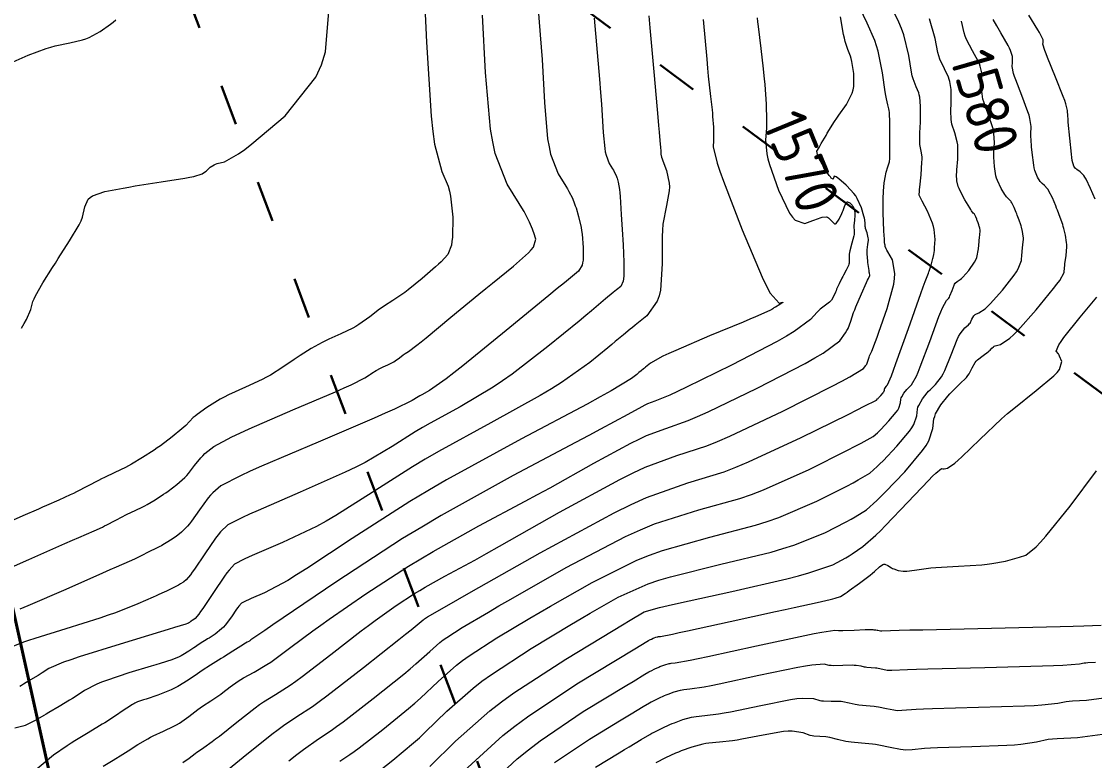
# Model space of a CAD drawing. Header units: millimetres. Extents: x 837475 to 838477, y 1189012 to 1191015.
# Drawn here: x 837525.3 to 837618.9, y 1190327.2 to 1190391.7 of the extents above; entities that cross this region are included whole.
import ezdxf

# ---------------------------------------------------------------- set-up
doc = ezdxf.new("R2010")
doc.units = ezdxf.units.MM
doc.header["$LTSCALE"] = 0.3
doc.linetypes.add('ACAD_ISO03W100', pattern=[30, 12, -18])
doc.layers.add('CORREDORVIA', color=94, linetype='Continuous', lineweight=40)
for name, color, linetype, lineweight, true_color in [('COTAS 10', 7, 'Continuous', 9, 0x6e3e2d), ('COTAS INT', 7, 'Continuous', 5, 0x9fa19f), ('Linea_Tendencia', 7, 'ACAD_ISO03W100', 30, 0xef3939)]:
    doc.layers.add(name, color=color, linetype=linetype, lineweight=lineweight, true_color=true_color)
doc.styles.get("Standard").update_dxf_attribs({"font": 'isocp2.shx', "bigfont": '@extfont2.shx'})

msp = doc.modelspace()

# ---------------------------------------------------------------- linework, layer by layer
at = {"layer": 'CORREDORVIA'}
msp.add_lwpolyline([(838157.033, 1190996.193), (838237.174, 1190821.339), (838237.001, 1190602.875), (838240.031, 1190437.198), (838223.537, 1190366.272), (838184.199, 1189898.277), (837734.304, 1190149.151), (837849.078, 1189569.699), (837751.159, 1189231.384), (837593.191, 1189234.399), (837695.481, 1189679.225), (837660.573, 1189835.358), (837597.737, 1190012.464), (837490.666, 1190492.599), (837964.301, 1190234.408), (838010.155, 1190346.41), (837974.613, 1190516.877), (837969.419, 1190653.334), (837963.574, 1190795.982), (837910.676, 1191000.965)], close=True, dxfattribs=at)
at = {"layer": 'COTAS 10'}
for points in [[(837522.939, 1190343.438), (837525.992, 1190344.783), (837529.12, 1190346.163), (837529.779, 1190346.453), (837530.35, 1190346.704), (837531.666, 1190347.28), (837532.393, 1190347.61), (837532.592, 1190347.706), (837532.79, 1190347.804), (837533.497, 1190348.176), (837534.19, 1190348.542), (837534.379, 1190348.638), (837534.568, 1190348.73), (837535.24, 1190349.043), (837535.916, 1190349.368), (837536.107, 1190349.468), (837536.299, 1190349.573), (837537.007, 1190349.991), (837537.732, 1190350.467), (837537.935, 1190350.608), (837538.139, 1190350.754), (837538.885, 1190351.317), (837539.58, 1190351.93), (837539.753, 1190352.108), (837539.916, 1190352.289), (837540.433, 1190352.97), (837540.971, 1190353.652), (837541.148, 1190353.834), (837541.337, 1190354.012), (837542.118, 1190354.63), (837543.697, 1190355.484), (837544.388, 1190355.811), (837545.19, 1190356.178), (837549.002, 1190357.83), (837552.723, 1190359.419), (837553.467, 1190359.746), (837554.086, 1190360.024), (837555.286, 1190360.62), (837555.672, 1190360.887), (837555.778, 1190360.958), (837555.884, 1190361.026), (837556.262, 1190361.262), (837556.648, 1190361.478), (837556.758, 1190361.535), (837556.87, 1190361.589), (837557.288, 1190361.774), (837557.702, 1190361.971), (837557.812, 1190362.034), (837557.92, 1190362.099), (837558.292, 1190362.365), (837558.633, 1190362.626), (837558.72, 1190362.689), (837558.805, 1190362.748), (837559.088, 1190362.925), (837559.814, 1190363.475), (837560.179, 1190363.769), (837560.614, 1190364.123), (837562.776, 1190365.914), (837565.211, 1190367.93), (837565.819, 1190368.427), (837566.398, 1190368.897), (837568.25, 1190370.372), (837569.558, 1190371.522), (837569.795, 1190371.787), (837569.978, 1190372.029), (837570.185, 1190372.711), (837570.009, 1190373.264), (837569.951, 1190373.426), (837569.889, 1190373.591), (837569.63, 1190374.218), (837569.159, 1190375.121), (837568.963, 1190375.46), (837568.739, 1190375.838), (837567.694, 1190377.524), (837566.654, 1190380.198), (837566.434, 1190381.198), (837566.242, 1190382.31), (837565.795, 1190387.267), (837565.551, 1190392.263)], [(837589.488, 1190392.029), (837589.529, 1190391.671), (837589.577, 1190391.262), (837589.807, 1190389.356), (837590.007, 1190387.578), (837590.044, 1190387.249), (837590.096, 1190386.713), (837590.142, 1190386.198), (837590.259, 1190384.509), (837590.299, 1190383.086), (837590.296, 1190382.737), (837590.288, 1190382.409), (837590.211, 1190381.388), (837590.315, 1190380.173), (837590.422, 1190379.722), (837590.562, 1190379.221), (837591.351, 1190376.996), (837592.315, 1190375.002), (837592.567, 1190374.646), (837592.811, 1190374.374), (837593.635, 1190374.102), (837594.341, 1190374.356), (837594.511, 1190374.417), (837594.669, 1190374.472), (837595.149, 1190374.638), (837595.525, 1190374.667), (837595.619, 1190374.636), (837595.707, 1190374.59), (837595.988, 1190374.284), (837596.24, 1190374.059), (837596.311, 1190374.063), (837596.382, 1190374.095), (837596.643, 1190374.453), (837596.879, 1190374.969), (837596.934, 1190375.102), (837596.985, 1190375.23), (837597.132, 1190375.654), (837597.271, 1190375.932), (837597.317, 1190375.968), (837597.366, 1190375.986), (837597.569, 1190375.903), (837597.764, 1190375.695), (837597.808, 1190375.635), (837597.847, 1190375.572), (837597.953, 1190375.336), (837598.002, 1190375.037), (837598.006, 1190374.935), (837598.006, 1190374.825), (837597.969, 1190374.359), (837597.928, 1190373.913), (837597.925, 1190373.815), (837597.925, 1190373.729), (837597.956, 1190373.511), (837597.956, 1190373.249), (837597.937, 1190373.134), (837597.909, 1190373.001), (837597.74, 1190372.37), (837597.57, 1190371.701), (837597.542, 1190371.545), (837597.521, 1190371.401), (837597.515, 1190370.983), (837597.504, 1190370.63), (837597.48, 1190370.526), (837597.448, 1190370.42), (837597.257, 1190370.017), (837597.01, 1190369.579), (837596.943, 1190369.451), (837596.876, 1190369.321), (837596.636, 1190368.828), (837596.417, 1190368.349), (837596.364, 1190368.228), (837596.313, 1190368.111), (837596.154, 1190367.729), (837595.96, 1190367.398), (837595.887, 1190367.314), (837595.806, 1190367.233), (837595.445, 1190366.966), (837594.993, 1190366.623), (837594.854, 1190366.495), (837594.711, 1190366.351), (837594.145, 1190365.712), (837592.724, 1190364.655), (837592.04, 1190364.249), (837591.231, 1190363.793), (837587.262, 1190361.738), (837583.323, 1190359.807), (837582.532, 1190359.43), (837581.872, 1190359.122), (837580.574, 1190358.579), (837579.938, 1190358.345), (837579.696, 1190358.232), (837579.426, 1190358.098), (837578.212, 1190357.439), (837575.826, 1190356.136), (837574.817, 1190355.595), (837573.658, 1190354.977), (837568.212, 1190352.095), (837561.927, 1190348.61), (837560.239, 1190347.611), (837558.573, 1190346.598), (837552.743, 1190342.817), (837548.151, 1190339.684), (837547.266, 1190339.079), (837546.548, 1190338.588), (837545.351, 1190337.763), (837545.238, 1190337.682), (837545.203, 1190337.659), (837545.167, 1190337.637), (837545.025, 1190337.559), (837544.74, 1190337.393), (837544.613, 1190337.315), (837544.466, 1190337.224), (837543.762, 1190336.779), (837542.953, 1190336.266), (837542.74, 1190336.132), (837542.532, 1190336.001), (837541.817, 1190335.556), (837541.103, 1190335.098), (837540.895, 1190334.959), (837540.683, 1190334.816), (837539.88, 1190334.253), (837538.968, 1190333.69), (837538.687, 1190333.547), (837538.393, 1190333.408), (837537.231, 1190332.952), (837536.203, 1190332.604), (837535.994, 1190332.534), (837535.818, 1190332.475), (837535.457, 1190332.357), (837535.224, 1190332.245), (837535.129, 1190332.189), (837535.021, 1190332.124), (837534.518, 1190331.8), (837533.956, 1190331.426), (837533.81, 1190331.329), (837533.667, 1190331.235), (837533.188, 1190330.92), (837532.6, 1190330.548), (837532.389, 1190330.419), (837532.157, 1190330.278), (837531.145, 1190329.676), (837529.986, 1190328.965), (837529.66, 1190328.757), (837529.333, 1190328.542), (837528.136, 1190327.726), (837526.704, 1190326.532)], [(837553.102, 1190327.181), (837553.974, 1190327.759), (837554.352, 1190328.036), (837554.79, 1190328.363), (837556.862, 1190329.966), (837559.097, 1190331.784), (837559.637, 1190332.247), (837560.142, 1190332.692), (837561.685, 1190334.153), (837563.268, 1190335.552), (837563.8, 1190335.958), (837564.372, 1190336.372), (837566.775, 1190337.936), (837569.673, 1190339.663), (837570.557, 1190340.181), (837571.476, 1190340.716), (837575.091, 1190342.788), (837579.004, 1190344.722), (837580.111, 1190345.168), (837581.229, 1190345.577), (837585.353, 1190346.733), (837589.337, 1190347.765), (837590.367, 1190348.096), (837591.364, 1190348.446), (837594.7, 1190349.871), (837597.308, 1190351.189), (837597.846, 1190351.47), (837598.305, 1190351.716), (837599.297, 1190352.304), (837599.947, 1190352.88), (837600.19, 1190353.118), (837600.46, 1190353.39), (837601.662, 1190354.657), (837602.768, 1190355.972), (837602.977, 1190356.274), (837603.144, 1190356.549), (837603.398, 1190357.319), (837603.462, 1190357.906), (837603.509, 1190358.065), (837603.568, 1190358.223), (837603.89, 1190358.784), (837604.312, 1190359.314), (837604.435, 1190359.453), (837604.561, 1190359.589), (837605.038, 1190360.05), (837605.546, 1190360.715), (837605.691, 1190360.978), (837605.839, 1190361.276), (837606.389, 1190362.639), (837606.917, 1190363.964), (837607.05, 1190364.238), (837607.177, 1190364.472), (837607.589, 1190364.98), (837607.912, 1190365.245), (837607.983, 1190365.324), (837608.046, 1190365.407), (837608.206, 1190365.73), (837608.365, 1190366.023), (837608.428, 1190366.086), (837608.498, 1190366.142), (837608.819, 1190366.282), (837609.362, 1190366.643), (837609.572, 1190366.839), (837609.809, 1190367.076), (837610.882, 1190368.279), (837611.889, 1190369.569), (837612.085, 1190369.862), (837612.245, 1190370.127), (837612.52, 1190370.851), (837612.565, 1190371.39), (837612.58, 1190371.539), (837612.595, 1190371.687), (837612.659, 1190372.219), (837612.698, 1190372.719), (837612.698, 1190372.847), (837612.693, 1190372.971), (837612.635, 1190373.379), (837612.534, 1190373.763), (837612.502, 1190373.871), (837612.468, 1190373.981), (837612.33, 1190374.383), (837612.169, 1190374.802), (837612.122, 1190374.921), (837612.072, 1190375.043), (837611.882, 1190375.495), (837611.691, 1190375.885), (837611.642, 1190375.967), (837611.594, 1190376.038), (837611.434, 1190376.2), (837611.239, 1190376.399), (837611.169, 1190376.493), (837611.092, 1190376.604), (837610.757, 1190377.143), (837610.435, 1190377.831), (837610.367, 1190378.035), (837610.308, 1190378.244), (837610.171, 1190379.051), (837610.122, 1190379.883), (837610.12, 1190380.108), (837610.122, 1190380.332), (837610.167, 1190381.121), (837610.132, 1190381.977), (837610.083, 1190382.243), (837610.017, 1190382.521), (837609.638, 1190383.627), (837609.249, 1190384.692), (837609.176, 1190384.943), (837609.12, 1190385.175), (837609.044, 1190385.857), (837609.063, 1190386.405), (837609.066, 1190386.553), (837609.068, 1190386.7), (837609.066, 1190387.215), (837608.938, 1190387.817), (837608.861, 1190388.018), (837608.765, 1190388.233), (837608.265, 1190389.137), (837607.739, 1190390.143), (837607.627, 1190390.424), (837607.529, 1190390.706), (837607.295, 1190391.729)], [(837618.996, 1190335.793), (837618.303, 1190335.765), (837618.143, 1190335.751), (837617.999, 1190335.735), (837617.595, 1190335.653), (837616.14, 1190335.546), (837615.333, 1190335.514), (837614.351, 1190335.48), (837609.344, 1190335.345), (837604.358, 1190335.222), (837603.39, 1190335.194), (837602.601, 1190335.17), (837601.238, 1190335.107), (837600.997, 1190335.093), (837600.915, 1190335.099), (837600.826, 1190335.11), (837600.45, 1190335.187), (837600.036, 1190335.275), (837599.923, 1190335.294), (837599.812, 1190335.309), (837599.414, 1190335.343), (837599.042, 1190335.374), (837598.946, 1190335.388), (837598.853, 1190335.403), (837598.541, 1190335.478), (837598.119, 1190335.54), (837597.956, 1190335.548), (837597.773, 1190335.552), (837596.946, 1190335.53), (837596.115, 1190335.517), (837595.93, 1190335.527), (837595.764, 1190335.541), (837595.325, 1190335.641), (837594.261, 1190335.572), (837593.701, 1190335.48), (837593.025, 1190335.357), (837589.624, 1190334.65), (837586.178, 1190333.913), (837585.474, 1190333.771), (837584.878, 1190333.656), (837583.63, 1190333.465), (837583.087, 1190333.417), (837582.935, 1190333.392), (837582.783, 1190333.361), (837582.229, 1190333.208), (837581.684, 1190333.011), (837581.537, 1190332.953), (837581.392, 1190332.893), (837580.883, 1190332.663), (837580.375, 1190332.404), (837580.23, 1190332.326), (837580.085, 1190332.245), (837579.545, 1190331.931), (837578.492, 1190331.294), (837577.476, 1190330.678), (837574.859, 1190329.092), (837571.829, 1190327.041)]]:
    msp.add_lwpolyline(points, dxfattribs=at)
at = {"layer": 'COTAS INT'}
for points in [[(837560.374, 1190396.143), (837560.657, 1190389.895), (837561.074, 1190383.45), (837561.213, 1190382.126), (837561.362, 1190381.003), (837561.985, 1190378.611), (837562.552, 1190377.34), (837562.666, 1190376.922), (837562.76, 1190376.477), (837562.944, 1190374.634), (837562.915, 1190372.903), (837562.876, 1190372.528), (837562.823, 1190372.199), (837562.517, 1190371.387), (837561.935, 1190370.751), (837561.707, 1190370.532), (837561.45, 1190370.295), (837560.284, 1190369.285), (837559.065, 1190368.301), (837558.775, 1190368.081), (837558.506, 1190367.884), (837557.706, 1190367.358), (837556.995, 1190366.911), (837556.781, 1190366.763), (837556.561, 1190366.605), (837555.705, 1190365.949), (837554.768, 1190365.28), (837554.497, 1190365.115), (837554.22, 1190364.958), (837553.178, 1190364.462), (837552.128, 1190363.997), (837551.846, 1190363.86), (837551.568, 1190363.718), (837550.598, 1190363.175), (837549.647, 1190362.581), (837549.382, 1190362.408), (837549.115, 1190362.231), (837548.143, 1190361.56), (837547.045, 1190360.869), (837546.699, 1190360.68), (837546.334, 1190360.491), (837544.865, 1190359.817), (837543.384, 1190359.138), (837543.013, 1190358.947), (837542.658, 1190358.754), (837541.515, 1190358.045), (837540.652, 1190357.42), (837540.474, 1190357.28), (837540.322, 1190357.154), (837539.992, 1190356.819), (837539.663, 1190356.466), (837539.512, 1190356.329), (837539.334, 1190356.175), (837538.475, 1190355.478), (837537.455, 1190354.708), (837537.176, 1190354.508), (837536.898, 1190354.315), (837535.907, 1190353.664), (837534.939, 1190353.093), (837534.675, 1190352.949), (837534.415, 1190352.811), (837533.49, 1190352.367), (837532.571, 1190351.94), (837532.313, 1190351.813), (837532.054, 1190351.683), (837531.106, 1190351.181), (837530.139, 1190350.674), (837529.869, 1190350.539), (837529.597, 1190350.408), (837528.602, 1190349.956), (837527.512, 1190349.482), (837527.179, 1190349.337), (837526.833, 1190349.185), (837525.473, 1190348.586), (837524.105, 1190347.991)], [(837570.248, 1190394.639), (837570.579, 1190390.551), (837570.656, 1190389.458), (837570.727, 1190388.382), (837570.932, 1190384.639), (837571.218, 1190381.475), (837571.34, 1190380.765), (837571.481, 1190380.126), (837572.145, 1190378.42), (837572.812, 1190377.343), (837572.955, 1190377.102), (837573.08, 1190376.885), (837573.381, 1190376.309), (837573.574, 1190375.808), (837573.632, 1190375.638), (837573.691, 1190375.456), (837573.919, 1190374.686), (837574.127, 1190373.751), (837574.173, 1190373.464), (837574.214, 1190373.165), (837574.324, 1190371.983), (837574.306, 1190370.901), (837574.268, 1190370.664), (837574.214, 1190370.455), (837573.9, 1190369.929), (837572.684, 1190368.922), (837572.063, 1190368.41), (837571.318, 1190367.797), (837567.597, 1190364.742), (837563.818, 1190361.682), (837563.036, 1190361.066), (837562.368, 1190360.55), (837560.909, 1190359.521), (837560.245, 1190359.157), (837560.079, 1190359.06), (837559.919, 1190358.965), (837559.406, 1190358.636), (837557.865, 1190357.89), (837557.058, 1190357.531), (837556.086, 1190357.107), (837551.204, 1190355.027), (837546.278, 1190352.915), (837545.28, 1190352.471), (837544.439, 1190352.089), (837542.722, 1190351.215), (837542.021, 1190350.604), (837541.822, 1190350.387), (837541.621, 1190350.15), (837540.875, 1190349.12), (837540.169, 1190348.111), (837539.994, 1190347.886), (837539.827, 1190347.685), (837539.295, 1190347.156), (837538.823, 1190346.801), (837538.694, 1190346.708), (837538.566, 1190346.619), (837538.107, 1190346.318), (837537.66, 1190346.054), (837537.538, 1190345.987), (837537.417, 1190345.924), (837536.99, 1190345.718), (837536.565, 1190345.521), (837536.446, 1190345.462), (837536.326, 1190345.402), (837535.888, 1190345.17), (837535.441, 1190344.935), (837535.316, 1190344.873), (837535.19, 1190344.812), (837534.73, 1190344.603), (837533.602, 1190344.109), (837533.055, 1190343.868), (837532.406, 1190343.582), (837529.215, 1190342.174), (837525.909, 1190340.743), (837525.187, 1190340.442)], [(837525.33, 1190364.956), (837525.584, 1190365.352), (837525.791, 1190365.701), (837526.144, 1190366.574), (837526.335, 1190367.281), (837526.439, 1190367.525), (837526.566, 1190367.79), (837527.211, 1190368.92), (837528.049, 1190370.249), (837528.298, 1190370.639), (837528.554, 1190371.038), (837529.541, 1190372.562), (837530.376, 1190373.985), (837530.536, 1190374.322), (837530.665, 1190374.633), (837530.878, 1190375.55), (837531.152, 1190376.213), (837531.32, 1190376.364), (837531.529, 1190376.501), (837532.619, 1190376.88), (837534.195, 1190377.181), (837534.711, 1190377.27), (837535.261, 1190377.361), (837537.534, 1190377.71), (837539.599, 1190378.041), (837540.019, 1190378.12), (837540.372, 1190378.195), (837541.098, 1190378.422), (837541.384, 1190378.627), (837541.46, 1190378.687), (837541.535, 1190378.75), (837541.796, 1190378.991), (837542.138, 1190379.219), (837542.265, 1190379.273), (837542.406, 1190379.324), (837543.03, 1190379.477), (837544.277, 1190380.166), (837544.811, 1190380.556), (837545.426, 1190381.031), (837548.327, 1190383.465), (837551.012, 1190386.848), (837551.491, 1190387.922), (837551.856, 1190389.056), (837552.217, 1190393.645)], [(837542.284, 1190325.593), (837544.679, 1190327.54), (837547.173, 1190329.533), (837547.713, 1190329.946), (837548.189, 1190330.299), (837549.363, 1190331.073), (837550.708, 1190331.965), (837551.291, 1190332.391), (837551.966, 1190332.896), (837555.16, 1190335.368), (837558.237, 1190337.794), (837558.836, 1190338.27), (837559.326, 1190338.66), (837560.184, 1190339.362), (837560.357, 1190339.515), (837560.415, 1190339.559), (837560.477, 1190339.604), (837560.739, 1190339.775), (837562.422, 1190340.739), (837563.379, 1190341.285), (837564.55, 1190341.951), (837570.556, 1190345.364), (837577.032, 1190348.856), (837578.499, 1190349.573), (837579.826, 1190350.18), (837583.441, 1190351.471), (837586.598, 1190352.43), (837587.634, 1190352.829), (837588.742, 1190353.285), (837593.33, 1190355.414), (837597.407, 1190357.441), (837598.192, 1190357.833), (837598.827, 1190358.152), (837599.88, 1190358.691), (837599.991, 1190358.789), (837600.032, 1190358.829), (837600.078, 1190358.875), (837600.283, 1190359.091), (837600.471, 1190359.315), (837600.506, 1190359.366), (837600.535, 1190359.413), (837600.578, 1190359.544), (837600.589, 1190359.644), (837600.597, 1190359.671), (837600.607, 1190359.698), (837600.662, 1190359.793), (837600.734, 1190359.883), (837600.754, 1190359.907), (837600.776, 1190359.93), (837600.857, 1190360.009), (837601.187, 1190360.808), (837601.366, 1190361.286), (837601.582, 1190361.875), (837602.678, 1190364.928), (837603.761, 1190367.968), (837603.969, 1190368.549), (837604.137, 1190369.017), (837604.413, 1190369.765), (837604.459, 1190369.877), (837604.482, 1190369.944), (837604.509, 1190370.026), (837604.646, 1190370.454), (837604.787, 1190370.92), (837604.817, 1190371.026), (837604.842, 1190371.124), (837604.903, 1190371.394), (837604.94, 1190371.721), (837604.95, 1190371.854), (837604.961, 1190372.005), (837605.002, 1190372.704), (837604.925, 1190373.578), (837604.862, 1190373.839), (837604.78, 1190374.108), (837604.333, 1190375.149), (837603.877, 1190376.032), (837603.791, 1190376.201), (837603.721, 1190376.337), (837603.609, 1190376.558), (837603.609, 1190376.597), (837603.611, 1190376.611), (837603.638, 1190376.882), (837603.654, 1190377.047), (837603.674, 1190377.252), (837603.778, 1190378.319), (837603.858, 1190379.442), (837603.862, 1190379.683), (837603.859, 1190379.892), (837603.785, 1190380.392), (837603.694, 1190380.82), (837603.681, 1190380.985), (837603.672, 1190381.169), (837603.683, 1190381.998), (837603.716, 1190382.938), (837603.721, 1190383.191), (837603.724, 1190383.442), (837603.721, 1190384.325), (837603.655, 1190385.109), (837603.619, 1190385.297), (837603.574, 1190385.473), (837603.348, 1190386.004), (837603.079, 1190386.695), (837603.008, 1190386.972), (837602.938, 1190387.286), (837602.699, 1190388.729), (837602.262, 1190390.542), (837602.067, 1190391.089), (837601.84, 1190391.656), (837600.757, 1190393.868)], [(837539.4, 1190327.068), (837539.955, 1190327.459), (837540.482, 1190327.86), (837540.624, 1190327.962), (837540.763, 1190328.059), (837541.25, 1190328.381), (837541.977, 1190328.901), (837542.268, 1190329.125), (837542.597, 1190329.383), (837544.111, 1190330.601), (837545.705, 1190331.85), (837546.085, 1190332.127), (837546.439, 1190332.375), (837547.494, 1190333.019), (837548.77, 1190333.827), (837549.264, 1190334.178), (837549.817, 1190334.583), (837552.321, 1190336.505), (837554.957, 1190338.546), (837555.594, 1190339.027), (837556.191, 1190339.471), (837558.011, 1190340.772), (837559.609, 1190341.808), (837560.065, 1190342.086), (837560.528, 1190342.359), (837562.25, 1190343.315), (837564.856, 1190344.736), (837565.876, 1190345.305), (837567.024, 1190345.948), (837572.25, 1190348.902), (837577.512, 1190351.756), (837578.684, 1190352.337), (837579.732, 1190352.827), (837582.485, 1190353.84), (837585.087, 1190354.693), (837586.04, 1190355.082), (837587.092, 1190355.537), (837591.731, 1190357.732), (837596.032, 1190359.898), (837596.871, 1190360.334), (837597.559, 1190360.7), (837598.772, 1190361.43), (837598.96, 1190361.691), (837599.002, 1190361.76), (837599.038, 1190361.829), (837599.131, 1190362.066), (837599.221, 1190362.342), (837599.256, 1190362.434), (837599.295, 1190362.533), (837599.473, 1190362.95), (837599.806, 1190363.8), (837599.942, 1190364.173), (837600.098, 1190364.605), (837600.82, 1190366.663), (837601.406, 1190368.801), (837601.475, 1190369.285), (837601.504, 1190369.722), (837601.272, 1190370.907), (837600.875, 1190371.62), (837600.799, 1190371.758), (837600.739, 1190371.872), (837600.646, 1190372.069), (837600.651, 1190372.102), (837600.653, 1190372.12), (837600.656, 1190372.155), (837600.652, 1190372.192), (837600.65, 1190372.204), (837600.646, 1190372.215), (837600.627, 1190372.26), (837600.598, 1190372.464), (837600.588, 1190372.577), (837600.578, 1190372.713), (837600.535, 1190373.406), (837600.496, 1190374.263), (837600.488, 1190374.503), (837600.482, 1190374.743), (837600.468, 1190375.62), (837600.481, 1190376.464), (837600.491, 1190376.684), (837600.504, 1190376.898), (837600.571, 1190377.621), (837600.673, 1190378.255), (837600.706, 1190378.412), (837600.742, 1190378.561), (837600.891, 1190379.035), (837601.018, 1190379.454), (837601.039, 1190379.568), (837601.055, 1190379.683), (837601.064, 1190380.09), (837601.044, 1190380.488), (837601.042, 1190380.595), (837601.041, 1190380.701), (837601.049, 1190381.076), (837601.059, 1190381.577), (837601.059, 1190381.968), (837601.048, 1190382.881), (837601.013, 1190383.755), (837600.997, 1190383.937), (837600.979, 1190384.093), (837600.889, 1190384.437), (837600.749, 1190384.971), (837600.698, 1190385.246), (837600.643, 1190385.576), (837600.401, 1190387.228), (837600.031, 1190389.117), (837599.895, 1190389.596), (837599.744, 1190390.057), (837599.078, 1190391.562), (837598.431, 1190392.905)], [(837524.36, 1190388.068), (837525.93, 1190388.779), (837527.5, 1190389.344), (837527.9, 1190389.467), (837528.285, 1190389.574), (837529.55, 1190389.841), (837530.668, 1190390.095), (837530.96, 1190390.196), (837531.244, 1190390.309), (837532.208, 1190390.825), (837533.097, 1190391.462), (837533.334, 1190391.65), (837533.567, 1190391.845)], [(837575.271, 1190392.011), (837575.731, 1190386.67), (837575.825, 1190385.516), (837575.904, 1190384.502), (837576.07, 1190382.011), (837576.194, 1190380.639), (837576.247, 1190380.331), (837576.308, 1190380.055), (837576.595, 1190379.315), (837576.884, 1190378.848), (837576.946, 1190378.744), (837577.001, 1190378.65), (837577.131, 1190378.4), (837577.215, 1190378.183), (837577.24, 1190378.11), (837577.266, 1190378.03), (837577.364, 1190377.697), (837577.47, 1190377.039), (837577.5, 1190376.756), (837577.53, 1190376.429), (837577.641, 1190374.882), (837577.745, 1190373.127), (837577.77, 1190372.669), (837577.794, 1190372.224), (837577.868, 1190370.715), (837577.864, 1190369.522), (837577.839, 1190369.274), (837577.804, 1190369.063), (837577.589, 1190368.601), (837577.217, 1190368.295), (837577.081, 1190368.182), (837576.932, 1190368.057), (837576.277, 1190367.503), (837575.052, 1190366.481), (837574.543, 1190366.06), (837573.961, 1190365.58), (837571.245, 1190363.348), (837568.127, 1190360.95), (837567.29, 1190360.365), (837566.465, 1190359.814), (837563.583, 1190358.111), (837560.967, 1190356.677), (837560.31, 1190356.296), (837559.682, 1190355.921), (837557.658, 1190354.625), (837555.313, 1190353.253), (837554.484, 1190352.831), (837553.576, 1190352.389), (837549.646, 1190350.64), (837545.976, 1190349.067), (837545.231, 1190348.736), (837544.605, 1190348.451), (837543.325, 1190347.8), (837542.706, 1190347.196), (837542.497, 1190346.941), (837542.271, 1190346.648), (837541.316, 1190345.271), (837540.423, 1190343.933), (837540.235, 1190343.664), (837540.073, 1190343.44), (837539.705, 1190342.996), (837539.507, 1190342.847), (837539.453, 1190342.808), (837539.4, 1190342.771), (837539.208, 1190342.645), (837539.02, 1190342.534), (837538.969, 1190342.506), (837538.919, 1190342.48), (837538.74, 1190342.394), (837538.562, 1190342.311), (837538.462, 1190342.261), (837538.278, 1190342.164), (837538.091, 1190342.066), (837538.039, 1190342.04), (837537.986, 1190342.014), (837537.794, 1190341.927), (837537.322, 1190341.72), (837537.093, 1190341.619), (837536.821, 1190341.499), (837535.485, 1190340.91), (837533.543, 1190340.143), (837532.889, 1190339.911), (837532.185, 1190339.671), (837529.223, 1190338.734), (837526.511, 1190337.893), (837525.965, 1190337.713), (837525.507, 1190337.556), (837524.593, 1190337.183)], [(837584.778, 1190391.882), (837585.089, 1190388.409), (837585.162, 1190387.639), (837585.228, 1190386.953), (837585.419, 1190385.17), (837585.55, 1190384.006), (837585.579, 1190383.709), (837585.604, 1190383.425), (837585.669, 1190382.492), (837585.691, 1190381.705), (837585.69, 1190381.513), (837585.685, 1190381.331), (837585.642, 1190380.767), (837585.992, 1190379.358), (837586.235, 1190378.643), (837586.542, 1190377.788), (837588.177, 1190373.529), (837589.921, 1190369.4), (837590.295, 1190368.627), (837590.622, 1190368.015), (837591.413, 1190367.143), (837591.714, 1190367.231), (837591.732, 1190367.225), (837591.722, 1190367.206), (837591.451, 1190367.023), (837591.082, 1190366.802), (837591.01, 1190366.757), (837590.951, 1190366.72), (837590.845, 1190366.647), (837590.756, 1190366.591), (837590.707, 1190366.564), (837590.647, 1190366.533), (837590.343, 1190366.379), (837589.349, 1190365.944), (837588.854, 1190365.735), (837588.264, 1190365.488), (837585.34, 1190364.277), (837582.392, 1190363.023), (837581.786, 1190362.749), (837581.272, 1190362.507), (837580.176, 1190361.898), (837579.75, 1190361.554), (837579.658, 1190361.48), (837579.577, 1190361.414), (837579.38, 1190361.251), (837579.175, 1190361.08), (837579.09, 1190361.01), (837578.993, 1190360.93), (837578.541, 1190360.558), (837576.743, 1190359.485), (837575.798, 1190358.963), (837574.659, 1190358.343), (837568.93, 1190355.292), (837562.411, 1190351.717), (837560.773, 1190350.767), (837559.208, 1190349.833), (837554.162, 1190346.604), (837550.21, 1190343.981), (837549.335, 1190343.429), (837548.555, 1190342.953), (837546.531, 1190341.867), (837545.37, 1190341.37), (837545.135, 1190341.265), (837544.937, 1190341.175), (837544.532, 1190340.969), (837544.297, 1190340.718), (837544.206, 1190340.6), (837544.104, 1190340.46), (837543.64, 1190339.777), (837543.098, 1190339.046), (837542.946, 1190338.876), (837542.793, 1190338.719), (837542.233, 1190338.269), (837541.703, 1190337.932), (837541.569, 1190337.848), (837541.44, 1190337.767), (837541.02, 1190337.505), (837540.619, 1190337.248), (837540.503, 1190337.17), (837540.383, 1190337.089), (837539.933, 1190336.774), (837539.421, 1190336.458), (837539.263, 1190336.377), (837539.098, 1190336.299), (837538.445, 1190336.043), (837537.447, 1190335.721), (837537.065, 1190335.602), (837536.636, 1190335.469), (837534.704, 1190334.882), (837532.754, 1190334.238), (837532.314, 1190334.069), (837531.917, 1190333.905), (837530.842, 1190333.349), (837530.02, 1190332.815), (837529.782, 1190332.664), (837529.54, 1190332.513), (837528.629, 1190331.958), (837527.736, 1190331.428), (837527.506, 1190331.292), (837527.283, 1190331.162), (837526.538, 1190330.731), (837525.844, 1190330.389), (837525.652, 1190330.314), (837525.461, 1190330.248), (837524.772, 1190330.081)], [(837580.043, 1190392.188), (837580.134, 1190391.149), (837580.497, 1190386.994), (837580.816, 1190383.352), (837580.879, 1190382.637), (837580.932, 1190382.049), (837581.031, 1190380.984), (837581.056, 1190380.762), (837581.062, 1190380.706), (837581.066, 1190380.652), (837581.079, 1190380.474), (837581.083, 1190380.324), (837581.083, 1190380.288), (837581.082, 1190380.253), (837581.074, 1190380.146), (837581.144, 1190379.869), (837581.192, 1190379.727), (837581.254, 1190379.557), (837581.58, 1190378.709), (837581.828, 1190377.612), (837581.84, 1190377.285), (837581.828, 1190376.949), (837581.578, 1190375.65), (837581.272, 1190374.041), (837581.223, 1190373.51), (837581.191, 1190372.94), (837581.204, 1190370.572), (837581.071, 1190368.287), (837580.945, 1190367.771), (837580.781, 1190367.305), (837579.869, 1190366.042), (837578.848, 1190365.218), (837578.616, 1190365.029), (837578.406, 1190364.857), (837577.828, 1190364.377), (837577.114, 1190363.781), (837576.817, 1190363.535), (837576.477, 1190363.255), (837574.893, 1190361.953), (837572.435, 1190360.217), (837571.544, 1190359.664), (837570.562, 1190359.079), (837566.257, 1190356.702), (837561.689, 1190354.197), (837560.542, 1190353.531), (837559.445, 1190352.877), (837555.91, 1190350.615), (837552.762, 1190348.617), (837551.909, 1190348.13), (837551.066, 1190347.671), (837548.089, 1190346.254), (837545.673, 1190345.218), (837545.183, 1190345.001), (837544.771, 1190344.813), (837543.928, 1190344.384), (837543.439, 1190343.862), (837543.25, 1190343.615), (837543.037, 1190343.324), (837542.073, 1190341.904), (837541.15, 1190340.514), (837540.963, 1190340.242), (837540.807, 1190340.019), (837540.488, 1190339.621), (837540.372, 1190339.548), (837540.343, 1190339.529), (837540.315, 1190339.511), (837540.223, 1190339.454), (837540.135, 1190339.398), (837540.11, 1190339.381), (837540.084, 1190339.363), (837539.985, 1190339.294), (837539.873, 1190339.225), (837539.839, 1190339.207), (837539.803, 1190339.19), (837539.66, 1190339.134), (837538.692, 1190338.838), (837538.135, 1190338.669), (837537.454, 1190338.463), (837533.952, 1190337.407), (837530.369, 1190336.287), (837529.636, 1190336.041), (837529.017, 1190335.823), (837527.717, 1190335.266), (837527.132, 1190334.885), (837526.963, 1190334.778), (837526.791, 1190334.671), (837526.142, 1190334.275), (837525.507, 1190333.898), (837525.343, 1190333.802), (837525.184, 1190333.709)], [(837532.455, 1190326.755), (837533.329, 1190327.29), (837534.187, 1190327.807), (837534.423, 1190327.953), (837534.657, 1190328.099), (837535.496, 1190328.639), (837536.345, 1190329.151), (837536.586, 1190329.281), (837536.83, 1190329.405), (837537.733, 1190329.809), (837538.631, 1190330.23), (837538.871, 1190330.365), (837539.108, 1190330.508), (837539.934, 1190331.089), (837540.717, 1190331.684), (837540.927, 1190331.836), (837541.135, 1190331.981), (837541.858, 1190332.459), (837542.545, 1190332.911), (837542.729, 1190333.04), (837542.91, 1190333.172), (837543.544, 1190333.662), (837544.237, 1190334.168), (837544.457, 1190334.309), (837544.689, 1190334.451), (837545.624, 1190334.965), (837546.734, 1190335.612), (837547.074, 1190335.838), (837547.43, 1190336.083), (837548.836, 1190337.134), (837550.753, 1190338.567), (837551.43, 1190339.053), (837552.171, 1190339.578), (837555.377, 1190341.795), (837559.091, 1190344.203), (837560.152, 1190344.848), (837561.228, 1190345.484), (837565.231, 1190347.705), (837569.257, 1190349.857), (837570.346, 1190350.45), (837571.425, 1190351.042), (837575.231, 1190353.17), (837578.469, 1190354.927), (837579.19, 1190355.284), (837579.835, 1190355.586), (837581.53, 1190356.209), (837583.48, 1190356.907), (837584.286, 1190357.256), (837585.208, 1190357.672), (837589.497, 1190359.735), (837593.667, 1190361.889), (837594.514, 1190362.362), (837595.227, 1190362.782), (837596.69, 1190363.854), (837597.199, 1190364.557), (837597.31, 1190364.744), (837597.408, 1190364.929), (837597.657, 1190365.569), (837597.9, 1190366.311), (837597.994, 1190366.56), (837598.1, 1190366.827), (837598.581, 1190367.95), (837599.03, 1190368.954), (837599.116, 1190369.146), (837599.185, 1190369.302), (837599.298, 1190369.556), (837599.3, 1190369.566), (837599.301, 1190369.569), (837599.301, 1190369.571), (837599.3, 1190369.577), (837599.274, 1190369.749), (837599.259, 1190369.856), (837599.24, 1190369.989), (837599.144, 1190370.682), (837599.134, 1190370.791), (837599.07, 1190371.445), (837599.065, 1190371.622), (837599.067, 1190371.784), (837599.132, 1190372.247), (837599.188, 1190372.625), (837599.185, 1190372.734), (837599.175, 1190372.84), (837599.174, 1190372.845), (837599.067, 1190373.259), (837598.943, 1190373.644), (837598.922, 1190373.736), (837598.906, 1190373.822), (837598.896, 1190374.078), (837598.865, 1190374.419), (837598.836, 1190374.558), (837598.798, 1190374.717), (837598.586, 1190375.451), (837598.215, 1190376.278), (837598.077, 1190376.496), (837597.923, 1190376.709), (837597.305, 1190377.369), (837597.241, 1190377.437), (837596.606, 1190377.98), (837596.483, 1190378.076), (837596.383, 1190378.149), (837596.209, 1190378.218), (837596.178, 1190378.128), (837596.167, 1190378.1), (837596.155, 1190378.072), (837596.105, 1190377.963), (837595.949, 1190378.053), (837595.87, 1190378.152), (837595.776, 1190378.281), (837595.308, 1190379.015), (837594.868, 1190379.8), (837594.791, 1190379.962), (837594.734, 1190380.101), (837594.691, 1190380.403), (837594.882, 1190380.731), (837594.973, 1190380.886), (837595.08, 1190381.068), (837595.491, 1190381.765), (837595.603, 1190381.956), (837596.241, 1190382.993), (837596.42, 1190383.269), (837596.6, 1190383.54), (837597.262, 1190384.479), (837597.767, 1190385.445), (837597.85, 1190385.733), (837597.907, 1190386.03), (837597.906, 1190387.177), (837597.728, 1190388.229), (837597.674, 1190388.466), (837597.618, 1190388.68), (837597.399, 1190389.255), (837597.16, 1190389.95), (837597.091, 1190390.24), (837597.022, 1190390.571), (837596.764, 1190392.116)], [(837548.641, 1190327.215), (837549.341, 1190327.764), (837549.939, 1190328.222), (837551.233, 1190329.127), (837552.341, 1190329.862), (837552.822, 1190330.213), (837553.378, 1190330.629), (837556.011, 1190332.667), (837558.667, 1190334.789), (837559.236, 1190335.258), (837559.734, 1190335.676), (837560.934, 1190336.758), (837561.812, 1190337.533), (837562.107, 1190337.759), (837562.425, 1190337.988), (837563.757, 1190338.855), (837566.048, 1190340.201), (837566.968, 1190340.733), (837568.013, 1190341.333), (837572.823, 1190344.076), (837578.018, 1190346.789), (837579.305, 1190347.37), (837580.527, 1190347.879), (837584.397, 1190349.102), (837587.967, 1190350.098), (837589.001, 1190350.462), (837590.053, 1190350.865), (837594.015, 1190352.643), (837597.357, 1190354.315), (837598.019, 1190354.652), (837598.566, 1190354.934), (837599.589, 1190355.497), (837599.969, 1190355.834), (837600.111, 1190355.973), (837600.269, 1190356.133), (837600.972, 1190356.874), (837601.619, 1190357.643), (837601.742, 1190357.82), (837601.84, 1190357.981), (837601.988, 1190358.432), (837602.025, 1190358.775), (837602.053, 1190358.868), (837602.088, 1190358.961), (837602.276, 1190359.289), (837602.523, 1190359.599), (837602.595, 1190359.68), (837602.668, 1190359.759), (837602.947, 1190360.029), (837603.367, 1190360.762), (837603.529, 1190361.132), (837603.711, 1190361.576), (837604.534, 1190363.783), (837605.339, 1190365.966), (837605.509, 1190366.393), (837605.657, 1190366.744), (837606.001, 1190367.372), (837606.193, 1190367.585), (837606.245, 1190367.673), (837606.296, 1190367.774), (837606.475, 1190368.248), (837606.652, 1190368.704), (837606.701, 1190368.795), (837606.751, 1190368.871), (837606.932, 1190369.016), (837607.197, 1190369.193), (837607.301, 1190369.289), (837607.417, 1190369.405), (837607.942, 1190369.994), (837608.443, 1190370.721), (837608.543, 1190370.925), (837608.626, 1190371.13), (837608.79, 1190371.877), (837608.84, 1190372.531), (837608.852, 1190372.677), (837608.864, 1190372.807), (837608.901, 1190373.152), (837608.919, 1190373.384), (837608.919, 1190373.444), (837608.916, 1190373.501), (837608.89, 1190373.69), (837608.843, 1190373.869), (837608.828, 1190373.919), (837608.812, 1190373.97), (837608.748, 1190374.156), (837608.674, 1190374.35), (837608.652, 1190374.406), (837608.629, 1190374.462), (837608.54, 1190374.672), (837608.452, 1190374.853), (837608.429, 1190374.891), (837608.407, 1190374.924), (837608.333, 1190374.999), (837608.177, 1190375.203), (837608.103, 1190375.317), (837608.016, 1190375.456), (837607.591, 1190376.165), (837607.173, 1190376.948), (837607.089, 1190377.134), (837607.02, 1190377.306), (837606.889, 1190377.814), (837606.878, 1190378.36), (837606.885, 1190378.556), (837606.896, 1190378.77), (837606.971, 1190379.706), (837606.995, 1190380.705), (837606.972, 1190380.959), (837606.938, 1190381.204), (837606.712, 1190382.01), (837606.471, 1190382.756), (837606.429, 1190382.964), (837606.396, 1190383.172), (837606.364, 1190383.927), (837606.387, 1190384.582), (837606.39, 1190384.671), (837606.393, 1190384.872), (837606.396, 1190385.071), (837606.394, 1190385.77), (837606.297, 1190386.463), (837606.24, 1190386.657), (837606.169, 1190386.853), (837605.806, 1190387.57), (837605.409, 1190388.419), (837605.317, 1190388.698), (837605.234, 1190388.996), (837604.997, 1190390.229), (837604.512, 1190391.929)], [(837556.202, 1190326.097), (837557.712, 1190327.265), (837559.526, 1190328.78), (837560.037, 1190329.236), (837560.551, 1190329.708), (837562.435, 1190331.549), (837564.724, 1190333.571), (837565.492, 1190334.158), (837566.319, 1190334.756), (837569.793, 1190337.016), (837573.299, 1190339.126), (837574.146, 1190339.629), (837574.94, 1190340.098), (837577.358, 1190341.5), (837579.99, 1190342.654), (837580.917, 1190342.966), (837581.931, 1190343.275), (837586.309, 1190344.364), (837590.707, 1190345.433), (837591.733, 1190345.729), (837592.675, 1190346.026), (837595.385, 1190347.1), (837597.259, 1190348.062), (837597.674, 1190348.289), (837598.044, 1190348.498), (837599.006, 1190349.111), (837599.925, 1190349.925), (837600.269, 1190350.262), (837600.651, 1190350.647), (837602.352, 1190352.44), (837603.916, 1190354.3), (837604.212, 1190354.728), (837604.449, 1190355.117), (837604.809, 1190356.207), (837604.898, 1190357.037), (837604.965, 1190357.263), (837605.049, 1190357.486), (837605.504, 1190358.279), (837606.101, 1190359.029), (837606.275, 1190359.226), (837606.453, 1190359.418), (837607.128, 1190360.071), (837607.725, 1190360.668), (837607.854, 1190360.824), (837607.967, 1190360.977), (837608.245, 1190361.495), (837608.495, 1190361.962), (837608.59, 1190362.083), (837608.697, 1190362.199), (837609.178, 1190362.588), (837609.632, 1190362.905), (837609.722, 1190362.976), (837609.797, 1190363.04), (837609.937, 1190363.213), (837610.079, 1190363.341), (837610.155, 1190363.377), (837610.246, 1190363.414), (837610.706, 1190363.548), (837611.526, 1190364.094), (837611.844, 1190364.39), (837612.201, 1190364.748), (837613.821, 1190366.564), (837615.336, 1190368.417), (837615.627, 1190368.799), (837615.863, 1190369.125), (837616.25, 1190369.825), (837616.29, 1190370.25), (837616.307, 1190370.401), (837616.326, 1190370.566), (837616.417, 1190371.285), (837616.477, 1190372.054), (837616.477, 1190372.25), (837616.469, 1190372.44), (837616.38, 1190373.067), (837616.225, 1190373.657), (837616.176, 1190373.824), (837616.124, 1190373.992), (837615.911, 1190374.61), (837615.665, 1190375.253), (837615.592, 1190375.437), (837615.516, 1190375.623), (837615.223, 1190376.318), (837614.93, 1190376.918), (837614.854, 1190377.044), (837614.781, 1190377.152), (837614.536, 1190377.402), (837614.34, 1190377.565), (837614.302, 1190377.595), (837614.235, 1190377.669), (837614.169, 1190377.751), (837613.922, 1190378.121), (837613.698, 1190378.713), (837613.645, 1190378.936), (837613.596, 1190379.183), (837613.452, 1190380.288), (837613.416, 1190380.773), (837613.367, 1190381.406), (837613.355, 1190381.661), (837613.348, 1190381.893), (837613.363, 1190382.536), (837613.27, 1190383.25), (837613.194, 1190383.526), (837613.096, 1190383.837), (837612.564, 1190385.245), (837612.026, 1190386.627), (837611.924, 1190386.922), (837611.844, 1190387.178), (837611.725, 1190387.787), (837611.737, 1190388.139), (837611.739, 1190388.234), (837611.74, 1190388.328), (837611.739, 1190388.66), (837611.58, 1190389.17), (837611.482, 1190389.378), (837611.36, 1190389.614), (837610.724, 1190390.704), (837610.378, 1190391.32), (837610.069, 1190391.868)], [(837618.959, 1190376.204), (837618.564, 1190377.142), (837618.169, 1190377.95), (837618.067, 1190378.12), (837617.968, 1190378.267), (837617.637, 1190378.603), (837617.364, 1190378.792), (837617.302, 1190378.845), (837617.245, 1190378.899), (837617.088, 1190379.1), (837616.961, 1190379.596), (837616.923, 1190379.837), (837616.884, 1190380.122), (837616.734, 1190381.525), (837616.612, 1190382.928), (837616.59, 1190383.214), (837616.574, 1190383.454), (837616.559, 1190383.951), (837616.407, 1190384.523), (837616.305, 1190384.81), (837616.176, 1190385.154), (837615.49, 1190386.863), (837614.803, 1190388.563), (837614.672, 1190388.901), (837614.567, 1190389.182), (837614.406, 1190389.716), (837614.411, 1190389.873), (837614.412, 1190389.915), (837614.412, 1190390.104), (837614.222, 1190390.524), (837614.103, 1190390.738), (837613.955, 1190390.994), (837613.182, 1190392.27)], [(837560.959, 1190326.725), (837563.186, 1190328.944), (837566.179, 1190331.59), (837567.185, 1190332.357), (837568.267, 1190333.141), (837572.811, 1190336.097), (837576.925, 1190338.588), (837577.735, 1190339.077), (837578.403, 1190339.48), (837579.626, 1190340.212), (837580.976, 1190340.587), (837581.723, 1190340.764), (837582.632, 1190340.973), (837587.265, 1190341.995), (837592.077, 1190343.1), (837593.099, 1190343.363), (837593.987, 1190343.606), (837596.07, 1190344.328), (837597.209, 1190344.936), (837597.501, 1190345.108), (837597.783, 1190345.281), (837598.714, 1190345.917), (837599.84, 1190346.903), (837600.245, 1190347.295), (837600.689, 1190347.74), (837602.63, 1190349.779), (837604.417, 1190351.678), (837604.765, 1190352.035), (837605.05, 1190352.318), (837605.549, 1190352.73), (837605.682, 1190352.694), (837605.737, 1190352.694), (837605.799, 1190352.7), (837606.088, 1190352.758), (837606.726, 1190353.195), (837607.009, 1190353.439), (837607.337, 1190353.736), (837608.906, 1190355.254), (837610.794, 1190357.041), (837611.324, 1190357.509), (837611.857, 1190357.965), (837613.809, 1190359.511), (837615.354, 1190360.796), (837615.631, 1190361.086), (837615.842, 1190361.348), (837616.061, 1190362.057), (837615.859, 1190362.512), (837615.806, 1190362.614), (837615.753, 1190362.705), (837615.57, 1190362.948), (837615.783, 1190363.508), (837615.979, 1190363.8), (837616.235, 1190364.151), (837617.657, 1190365.91), (837619.115, 1190367.658)], [(837563.936, 1190326.34), (837567.319, 1190329.417), (837568.361, 1190330.244), (837569.45, 1190331.062), (837573.766, 1190333.927), (837578.832, 1190336.997), (837579.866, 1190337.623), (837580.025, 1190337.716), (837580.068, 1190337.74), (837580.11, 1190337.763), (837580.26, 1190337.839), (837580.41, 1190337.907), (837580.453, 1190337.924), (837580.496, 1190337.942), (837580.657, 1190338), (837580.82, 1190338.045), (837580.864, 1190338.054), (837580.909, 1190338.061), (837581.069, 1190338.075), (837582.094, 1190338.276), (837582.684, 1190338.401), (837583.406, 1190338.556), (837587.121, 1190339.366), (837591.071, 1190340.233), (837591.941, 1190340.424), (837592.715, 1190340.593), (837594.706, 1190341.026), (837595.848, 1190341.286), (837596.087, 1190341.346), (837596.292, 1190341.401), (837596.755, 1190341.557), (837597.16, 1190341.81), (837597.329, 1190341.926), (837597.521, 1190342.063), (837598.422, 1190342.724), (837599.333, 1190343.424), (837599.532, 1190343.585), (837599.708, 1190343.732), (837600.154, 1190344.143), (837600.447, 1190344.356), (837600.527, 1190344.377), (837600.607, 1190344.382), (837600.893, 1190344.262), (837601.2, 1190344.056), (837601.293, 1190344.007), (837601.389, 1190343.96), (837601.767, 1190343.818), (837602.23, 1190343.751), (837602.38, 1190343.752), (837602.54, 1190343.761), (837603.195, 1190343.864), (837604.222, 1190344.01), (837604.616, 1190344.047), (837605.057, 1190344.082), (837607.045, 1190344.196), (837609.069, 1190344.328), (837609.534, 1190344.375), (837609.956, 1190344.426), (837611.135, 1190344.649), (837611.961, 1190344.879), (837612.161, 1190344.935), (837612.349, 1190344.987), (837612.923, 1190345.148), (837613.815, 1190345.888), (837614.202, 1190346.306), (837614.65, 1190346.815), (837616.777, 1190349.423), (837619.062, 1190352.501)], [(837565.171, 1190324.23), (837568.575, 1190327.388), (837569.557, 1190328.193), (837570.557, 1190328.967), (837574.312, 1190331.51), (837578.13, 1190333.823), (837578.662, 1190334.145), (837579.706, 1190334.777), (837580.055, 1190334.981), (837580.149, 1190335.033), (837580.242, 1190335.083), (837580.571, 1190335.251), (837580.901, 1190335.4), (837580.995, 1190335.439), (837581.09, 1190335.476), (837581.443, 1190335.604), (837581.801, 1190335.703), (837581.9, 1190335.723), (837581.998, 1190335.739), (837582.35, 1190335.77), (837583.649, 1190336.002), (837584.344, 1190336.144), (837585.186, 1190336.321), (837589.436, 1190337.241), (837593.643, 1190338.149), (837594.458, 1190338.317), (837595.12, 1190338.449), (837596.245, 1190338.626), (837596.586, 1190338.591), (837596.753, 1190338.59), (837596.953, 1190338.592), (837597.939, 1190338.63), (837598.915, 1190338.673), (837599.109, 1190338.679), (837599.27, 1190338.683), (837599.572, 1190338.674), (837599.663, 1190338.652), (837599.691, 1190338.647), (837599.719, 1190338.643), (837599.828, 1190338.634), (837599.945, 1190338.624), (837599.978, 1190338.62), (837600.011, 1190338.614), (837600.132, 1190338.588), (837600.242, 1190338.566), (837600.268, 1190338.563), (837600.292, 1190338.561), (837600.363, 1190338.565), (837601.862, 1190338.609), (837602.787, 1190338.632), (837603.933, 1190338.66), (837609.912, 1190338.802), (837615.893, 1190338.944), (837617.04, 1190338.974), (837617.966, 1190338.998), (837619.474, 1190339.049)], [(837575.405, 1190326.675), (837577.459, 1190327.92), (837577.915, 1190328.196), (837578.322, 1190328.442), (837579.385, 1190329.085), (837580.114, 1190329.51), (837580.312, 1190329.619), (837580.507, 1190329.725), (837581.194, 1190330.075), (837581.883, 1190330.386), (837582.079, 1190330.467), (837582.278, 1190330.546), (837583.016, 1190330.813), (837583.765, 1190331.019), (837583.97, 1190331.061), (837584.175, 1190331.095), (837584.911, 1190331.16), (837586.107, 1190331.31), (837586.603, 1190331.398), (837587.17, 1190331.505), (837589.812, 1190332.058), (837592.407, 1190332.565), (837592.944, 1190332.643), (837593.403, 1190332.695), (837594.406, 1190332.656), (837594.941, 1190332.491), (837595.106, 1190332.463), (837595.277, 1190332.442), (837595.953, 1190332.43), (837596.631, 1190332.43), (837596.803, 1190332.417), (837596.968, 1190332.398), (837597.51, 1190332.283), (837598.042, 1190332.155), (837598.201, 1190332.128), (837598.365, 1190332.105), (837599, 1190332.053), (837599.678, 1190331.994), (837599.869, 1190331.968), (837600.062, 1190331.936), (837600.769, 1190331.785), (837601.41, 1190331.654), (837601.562, 1190331.635), (837601.702, 1190331.624), (837602.113, 1190331.649), (837603.339, 1190331.731), (837603.993, 1190331.757), (837604.784, 1190331.783), (837608.775, 1190331.889), (837612.809, 1190332.015), (837613.627, 1190332.054), (837614.314, 1190332.095), (837615.715, 1190332.258), (837616.435, 1190332.403), (837616.693, 1190332.432), (837616.976, 1190332.456), (837618.211, 1190332.506), (837619.724, 1190332.708)], [(837619.604, 1190329.509), (837617.427, 1190329.219), (837615.65, 1190329.148), (837615.243, 1190329.112), (837614.872, 1190329.07), (837613.836, 1190328.862), (837612.488, 1190328.643), (837611.92, 1190328.594), (837611.268, 1190328.55), (837608.207, 1190328.433), (837605.209, 1190328.345), (837604.596, 1190328.319), (837604.077, 1190328.292), (837602.987, 1190328.191), (837602.406, 1190328.156), (837602.208, 1190328.172), (837601.994, 1190328.198), (837601.087, 1190328.383), (837600.087, 1190328.597), (837599.815, 1190328.642), (837599.545, 1190328.68), (837598.586, 1190328.762), (837597.688, 1190328.836), (837597.455, 1190328.869), (837597.231, 1190328.907), (837596.479, 1190329.087), (837595.818, 1190329.255), (837595.65, 1190329.285), (837595.488, 1190329.308), (837594.96, 1190329.33), (837594.439, 1190329.367), (837594.282, 1190329.4), (837594.119, 1190329.441), (837593.486, 1190329.671), (837592.544, 1190329.818), (837592.187, 1190329.806), (837591.788, 1190329.773), (837590, 1190329.466), (837588.162, 1190329.097), (837587.732, 1190329.024), (837587.336, 1190328.964), (837586.191, 1190328.855), (837585.264, 1190328.773), (837585.006, 1190328.729), (837584.746, 1190328.678), (837583.802, 1190328.417), (837582.872, 1190328.081), (837582.621, 1190327.982), (837582.374, 1190327.879), (837581.505, 1190327.487), (837580.639, 1190327.045)]]:
    msp.add_lwpolyline(points, dxfattribs=at)
at = {"layer": 'Linea_Tendencia', "elevation": 1705.277}
msp.add_lwpolyline([(838041.852, 1190952.651), (838036.556, 1190637.066), (838092.197, 1190318.419), (838154.509, 1189961.569), (837526.844, 1190428.193), (837754.279, 1189827.032), (837723.495, 1189335.311)], dxfattribs=at)

# ---------------------------------------------------------------- texts
at = {"layer": 'COTAS 10', "char_height": 3.8, "attachment_point": 7}
for s, insert, rotation in [('1580', (837606.232, 1190388.55), 286.0761), ('1570', (837589.89, 1190382.884), 292.43459)]:
    msp.add_mtext(s, dxfattribs=dict(at, insert=insert, rotation=rotation))

doc.saveas('drawing.dxf')
